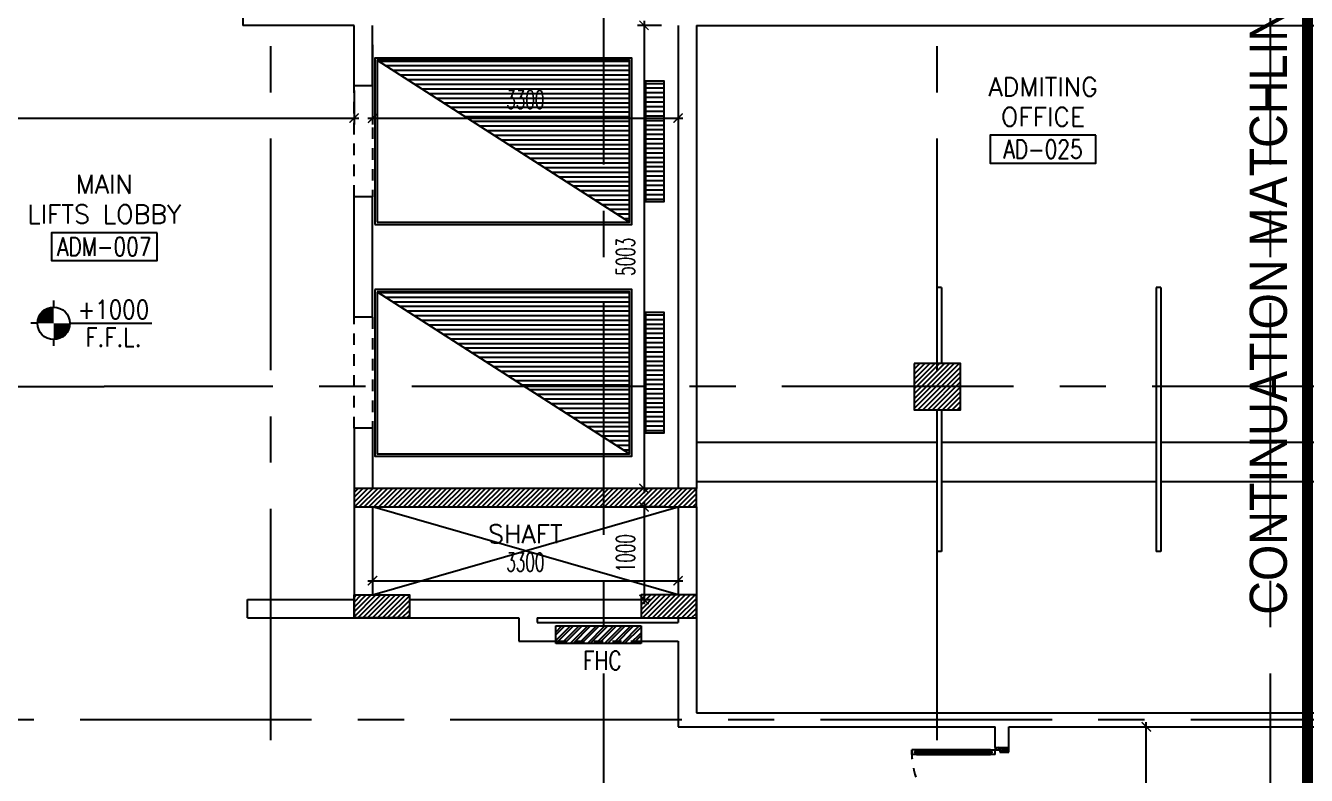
# Model space of a CAD drawing. Extents: x 417866.9 to 417960.2, y 43448 to 43538.2.
# Drawn here: x 417888.85 to 417902.68, y 43484.27 to 43492.37 of the extents above; entities that cross this region are included whole.
import ezdxf
from ezdxf.enums import TextEntityAlignment as Align

# ---------------------------------------------------------------- set-up
doc = ezdxf.new("R2010")
doc.units = 0
doc.header["$MEASUREMENT"] = 0
doc.header["$PDMODE"] = 3
doc.header["$PDSIZE"] = 0.1
for name, pattern in [('CENTER2', [1.125, 0.75, -0.125, 0.125, -0.125]), ('CENTERX2', [4, 2.5, -0.5, 0.5, -0.5]), ('HIDDEN', [0.375, 0.25, -0.125]), ('HIDDEN2', [0.1875, 0.125, -0.0625])]:
    doc.linetypes.add(name, pattern=pattern)
doc.layers.get('0').update_dxf_attribs({"linetype": 'CONTINUOUS'})
doc.layers.get('DEFPOINTS').update_dxf_attribs({"linetype": 'CONTINUOUS'})
for name, color, linetype in [('AXES', 11, 'CENTERX2'), ('COL', 2, 'CONTINUOUS'), ('DIM', 4, 'CONTINUOUS'), ('DOOR', 4, 'CONTINUOUS'), ('EJ', 8, 'CONTINUOUS'), ('ELEV', 2, 'CONTINUOUS'), ('FHC', 2, 'CONTINUOUS'), ('HAT', 8, 'CONTINUOUS'), ('HIDDEN', 9, 'HIDDEN2'), ('LEV-PL', 4, 'CONTINUOUS'), ('LIFTS', 4, 'CONTINUOUS'), ('PART', 9, 'CONTINUOUS'), ('RM-BOX', 11, 'CONTINUOUS'), ('RM-NAME', 11, 'CONTINUOUS'), ('RM-NO', 11, 'CONTINUOUS'), ('SHAFT', 7, 'CONTINUOUS'), ('TXT1', 2, 'CONTINUOUS'), ('WALL', 2, 'CONTINUOUS')]:
    doc.layers.add(name, color=color, linetype=linetype)
doc.layers.get('EJ').off()
doc.styles.add('ROMANS', font='ROMANS.shx', dxfattribs={"width": 0.6})
doc.styles.add('S', font='ROMANS.SHX')
doc.styles.add('TTXT', font='swisse.ttf', dxfattribs={"width": 0.6})
doc.dimstyles.new('STANDARD in', dxfattribs={"dimtxt": 0.2, "dimasz": 0.1, "dimexe": 0.07, "dimexo": 0.05, "dimgap": 0.1, "dimtad": 1, "dimdec": 0, "dimlfac": 1000, "dimzin": 0, "dimdsep": 46, "dimtxsty": 'ROMANS', "dimblk": 'ARCHTICK', "dimcen": 0.05, "dimdle": 0.05, "dimclrd": 4, "dimclre": 4, "dimclrt": 2, "dimadec": 0, "dimazin": 0, "dimtfac": 1, "dimtdec": 0, "dimtmove": 2, "dimatfit": 3, "dimldrblk": 'ARCHTICK', "dimfxl": 0, "dimtolj": 1, "dimtzin": 0, "dimarcsym": 0})

# ---------------------------------------------------------------- blocks, each defined once
blk = doc.blocks.new('*X45')
at = {"color": 0}
for p, q in [((503899, 131750), (506612, 131750)), ((503977, 131700), (506612, 131700)), ((504055, 131650), (506612, 131650)), ((504132, 131600), (506612, 131600)), ((504210, 131550), (506612, 131550)), ((504288, 131500), (506612, 131500)), ((504366, 131450), (506612, 131450)), ((504444, 131400), (506612, 131400)), ((504522, 131350), (506612, 131350)), ((504600, 131300), (506612, 131300)), ((504677, 131250), (506612, 131250)), ((504755, 131200), (506612, 131200)), ((504833, 131150), (506612, 131150)), ((504911, 131100), (506612, 131100)), ((504989, 131050), (506612, 131050)), ((505067, 131000), (506612, 131000)), ((505145, 130950), (506612, 130950)), ((505222, 130900), (506612, 130900)), ((505300, 130850), (506612, 130850)), ((505378, 130800), (506612, 130800)), ((505456, 130750), (506612, 130750)), ((505534, 130700), (506612, 130700)), ((505612, 130650), (506612, 130650)), ((505690, 130600), (506612, 130600)), ((505767, 130550), (506612, 130550)), ((505845, 130500), (506612, 130500)), ((505923, 130450), (506612, 130450)), ((506001, 130400), (506612, 130400)), ((506079, 130350), (506612, 130350)), ((506157, 130300), (506612, 130300)), ((506235, 130250), (506612, 130250)), ((506312, 130200), (506612, 130200)), ((506390, 130150), (506612, 130150)), ((506468, 130100), (506612, 130100)), ((506546, 130050), (506612, 130050))]:
    blk.add_line(p, q, dxfattribs=at)
blk = doc.blocks.new('*X78')
at = {"color": 0}
for p, q in [((197839, 31209), (198041, 31411)), ((197839, 31262), (197988, 31411)), ((197839, 31315), (197935, 31411)), ((197839, 31368), (197882, 31411)), ((197894, 31211), (198094, 31411)), ((197947, 31211), (198147, 31411)), ((198000, 31211), (198200, 31411)), ((198053, 31211), (198253, 31411)), ((198106, 31211), (198306, 31411)), ((198159, 31211), (198359, 31411)), ((198212, 31211), (198412, 31411)), ((198265, 31211), (198465, 31411)), ((198318, 31211), (198518, 31411)), ((198371, 31211), (198571, 31411)), ((198424, 31211), (198624, 31411)), ((198477, 31211), (198677, 31411)), ((198530, 31211), (198730, 31411)), ((198583, 31211), (198783, 31411)), ((198636, 31211), (198836, 31411)), ((198689, 31211), (198889, 31411)), ((198742, 31211), (198942, 31411)), ((198795, 31211), (198995, 31411)), ((198848, 31211), (199048, 31411)), ((198901, 31211), (199101, 31411)), ((198954, 31211), (199154, 31411)), ((199007, 31211), (199207, 31411)), ((199060, 31211), (199260, 31411)), ((199114, 31211), (199314, 31411)), ((199167, 31211), (199367, 31411)), ((199220, 31211), (199420, 31411)), ((199273, 31211), (199473, 31411)), ((199326, 31211), (199526, 31411)), ((199379, 31211), (199579, 31411)), ((199432, 31211), (199632, 31411)), ((199485, 31211), (199685, 31411)), ((199538, 31211), (199738, 31411)), ((199591, 31211), (199791, 31411)), ((199644, 31211), (199844, 31411)), ((199697, 31211), (199897, 31411)), ((199750, 31211), (199950, 31411)), ((199803, 31211), (200003, 31411)), ((199856, 31211), (200056, 31411)), ((199909, 31211), (200109, 31411)), ((199962, 31211), (200162, 31411)), ((200015, 31211), (200215, 31411)), ((200068, 31211), (200268, 31411)), ((200121, 31211), (200321, 31411)), ((200174, 31211), (200374, 31411)), ((200227, 31211), (200427, 31411)), ((200280, 31211), (200480, 31411)), ((200333, 31211), (200533, 31411)), ((200386, 31211), (200586, 31411)), ((200439, 31211), (200639, 31411)), ((200492, 31211), (200692, 31411)), ((200545, 31211), (200745, 31411)), ((200598, 31211), (200798, 31411)), ((200651, 31211), (200851, 31411)), ((200704, 31211), (200904, 31411)), ((200758, 31211), (200958, 31411)), ((200811, 31211), (201011, 31411)), ((200864, 31211), (201064, 31411)), ((200917, 31211), (201117, 31411)), ((200970, 31211), (201170, 31411)), ((201023, 31211), (201223, 31411)), ((201076, 31211), (201276, 31411)), ((201129, 31211), (201329, 31411)), ((201182, 31211), (201382, 31411)), ((201235, 31211), (201435, 31411)), ((201288, 31211), (201488, 31411)), ((201341, 31211), (201539, 31409)), ((201394, 31211), (201539, 31356)), ((201447, 31211), (201539, 31303)), ((201500, 31211), (201539, 31250))]:
    blk.add_line(p, q, dxfattribs=at)
blk = doc.blocks.new('LEV1')
at = {"layer": 'LEV-PL'}
for p, q in [((0, 245), (0, 175)), ((-175, 0), (-245, 0)), ((175, 0), (1061, 0)), ((0, -175), (0, -245))]:
    blk.add_line(p, q, dxfattribs=at)
at = {"layer": 'LEV-PL', "const_width": 175}
for points in [[(-88, 0, -0.414214), (0, 88, -1)], [(88, 0, -0.414214), (0, -88, -1)]]:
    blk.add_lwpolyline(points, format="xyb", dxfattribs=at)
at = {"layer": 'LEV-PL'}
blk.add_circle((0, 0), 175, dxfattribs=at)
at = {"layer": 'LEV-PL', "color": 4, "style": 'S', "width": 0.85}
for tag, p in [('+0000', (646, 50)), ('F.F.L.', (646, -250))]:
    blk.add_attdef(tag, text='', height=200, dxfattribs=at).set_placement(p, align=Align.CENTER)
blk = doc.blocks.new('*X44')
at = {"color": 0}
for p, q in [((140176, 227700), (140376, 227700)), ((140176, 227650), (140376, 227650)), ((140176, 227600), (140376, 227600)), ((140176, 227550), (140376, 227550)), ((140176, 227500), (140376, 227500)), ((140176, 227450), (140376, 227450)), ((140176, 227400), (140376, 227400)), ((140176, 227350), (140376, 227350)), ((140176, 227300), (140376, 227300)), ((140176, 227250), (140376, 227250)), ((140176, 227200), (140376, 227200)), ((140176, 227150), (140376, 227150)), ((140176, 227100), (140376, 227100)), ((140176, 227050), (140376, 227050)), ((140176, 227000), (140376, 227000)), ((140176, 226950), (140376, 226950)), ((140176, 226900), (140376, 226900)), ((140176, 226850), (140376, 226850)), ((140176, 226800), (140376, 226800)), ((140176, 226750), (140376, 226750)), ((140176, 226700), (140376, 226700)), ((140176, 226650), (140376, 226650)), ((140176, 226600), (140376, 226600)), ((140176, 226550), (140376, 226550)), ((140176, 226500), (140376, 226500)), ((140176, 226450), (140376, 226450))]:
    blk.add_line(p, q, dxfattribs=at)
blk = doc.blocks.new('A$C272A55A0')
at = {"layer": 'DOOR', "color": 0, "linetype": 'ByBlock'}
for p, q in [((0, 900), (0, 1050)), ((50, 1050), (0, 1050)), ((50, 950), (50, 1050)), ((1750, 950), (1750, 1050)), ((1750, 1050), (1800, 1050)), ((1800, 1050), (1800, 900)), ((0, 900), (25, 900)), ((25, 950), (50, 950)), ((25, 900), (25, 950)), ((75, 900), (25, 900)), ((25, 850), (25, 900)), ((42, 850), (25, 850)), ((58, 870), (42, 870)), ((42, 870), (42, 850)), ((58, 850), (58, 870)), ((75, 850), (58, 850)), ((75, 900), (75, 850)), ((1725, 900), (1775, 900)), ((1725, 900), (1725, 850)), ((1725, 850), (1742, 850)), ((1742, 870), (1758, 870)), ((1742, 850), (1742, 870)), ((1775, 950), (1750, 950)), ((1758, 870), (1758, 850)), ((1758, 850), (1775, 850)), ((1775, 900), (1775, 950)), ((1800, 900), (1775, 900)), ((1775, 850), (1775, 900)), ((1718, 160), (1709, 160)), ((1709, 95), (1709, 160)), ((1725, 173), (1718, 173)), ((1718, 173), (1718, 83)), ((1718, 95), (1718, 160)), ((1775, 173), (1782, 173)), ((1782, 173), (1782, 83)), ((1782, 160), (1791, 160)), ((1782, 95), (1782, 160)), ((1791, 95), (1791, 160)), ((25, 50), (42, 50)), ((25, 50), (25, 0)), ((25, 0), (75, 0)), ((75, 0), (25, 0)), ((42, 50), (42, 30)), ((42, 30), (58, 30)), ((58, 50), (75, 50)), ((58, 50), (58, 30)), ((75, 50), (75, 0)), ((1718, 95), (1709, 95)), ((1725, 83), (1718, 83)), ((1742, 50), (1725, 50)), ((1725, 50), (1725, 0)), ((1775, 0), (1725, 0)), ((1725, 0), (1775, 0)), ((1742, 50), (1742, 30)), ((1758, 30), (1742, 30)), ((1775, 50), (1758, 50)), ((1758, 50), (1758, 30)), ((1775, 83), (1782, 83)), ((1775, 50), (1775, 0)), ((1782, 95), (1791, 95))]:
    blk.add_line(p, q, dxfattribs=at)
at = {"layer": 'DOOR', "color": 9, "linetype": 'ByBlock'}
for p, q in [((50, 1050), (0, 1010)), ((50, 1050), (0, 937)), ((50, 1050), (37, 950)), ((1750, 1050), (1800, 1010)), ((1750, 1050), (1800, 937)), ((1750, 1050), (1763, 950))]:
    blk.add_line(p, q, dxfattribs=at)
at = {"layer": 'DOOR', "linetype": 'ByBlock'}
for p, q in [((25, 850), (25, 50)), ((42, 850), (42, 50)), ((58, 850), (58, 50)), ((75, 50), (75, 850)), ((1725, 50), (1725, 850)), ((1742, 850), (1742, 50)), ((1758, 850), (1758, 50)), ((1775, 850), (1775, 50))]:
    blk.add_line(p, q, dxfattribs=at)
at = {"layer": 'DOOR', "color": 0, "linetype": 'ByBlock'}
for centre in [(1676, 128), (1824, 128)]:
    blk.add_circle(centre, 32.4, dxfattribs=at)
at = {"layer": 'DOOR', "color": 9, "linetype": 'ByBlock'}
for centre, radius, start, end in [((50, 1050), 54.4, 203.2074, 270), ((50, 1050), 74.4, 227.7764, 270), ((50, 1050), 94.4, 238.0182, 270), ((50, 1050), 34.4, 180, 270), ((50, 1050), 14.4, 180, 270), ((1750, 1050), 14.4, 270, 0), ((1750, 1050), 34.4, 270, 0), ((1750, 1050), 54.4, 270, 336.7926), ((1750, 1050), 74.4, 270, 312.2236), ((1750, 1050), 94.4, 270, 301.9818), ((50, 1050), 114, 244.0838, 257.3774), ((50, 1050), 134, 248.1598, 259.28), ((50, 1050), 154, 251.1053, 256.2858), ((1750, 1050), 114, 282.6226, 295.9162), ((1750, 1050), 134, 280.72, 291.8402), ((1750, 1050), 154, 283.7142, 288.8947)]:
    blk.add_arc(centre, radius, start, end, dxfattribs=at)
at = {"layer": 'DOOR', "linetype": 'HIDDEN', "ltscale": 0.5}
for centre, start, end in [((50, 851), 268.3174, 3.2965), ((1750, 851), 176.7035, 271.6826)]:
    blk.add_arc(centre, 851, start, end, dxfattribs=at)
at = {"layer": 'WALL', "linetype": 'ByBlock'}
blk.add_line((1800, 900), (1800, 1050), dxfattribs=at)
blk = doc.blocks.new('RM2')
at = {"layer": 'RM-NAME', "style": 'ROMANS'}
blk.add_text('SHAFT', height=200, dxfattribs=at).set_placement((0, 0), align=Align.MIDDLE)
blk = doc.blocks.new('COL50')
at = {"layer": 'COL'}
blk.add_lwpolyline([(-250, 250), (-250, -250), (250, -250), (250, 250)], close=True, dxfattribs=at)
blk = doc.blocks.new('*X77')
at = {"color": 0}
for p, q in [((203889, 32274), (204376, 32761)), ((203889, 32327), (204323, 32761)), ((203889, 32380), (204270, 32761)), ((203889, 32433), (204217, 32761)), ((203889, 32486), (204164, 32761)), ((203889, 32539), (204111, 32761)), ((203889, 32592), (204058, 32761)), ((203889, 32645), (204005, 32761)), ((203889, 32698), (203952, 32761)), ((203889, 32751), (203899, 32761)), ((203929, 32261), (204389, 32721)), ((203982, 32261), (204389, 32668)), ((204035, 32261), (204389, 32615)), ((204088, 32261), (204389, 32562)), ((204141, 32261), (204389, 32509)), ((204194, 32261), (204389, 32456)), ((204247, 32261), (204389, 32403)), ((204300, 32261), (204389, 32349)), ((204353, 32261), (204389, 32296))]:
    blk.add_line(p, q, dxfattribs=at)
blk = doc.blocks.new('RM1')
at = {"layer": 'RM-BOX'}
blk.add_lwpolyline([(570, -200), (-570, -200), (-570, -500), (570, -500)], close=True, dxfattribs=at)
at = {"layer": 'RM-NAME', "style": 'ROMANS'}
for tag, p in [('ROOMNAME1', (0, 324)), ('ROOMNAME2', (0, 0))]:
    blk.add_attdef(tag, text='', height=200, dxfattribs=at).set_placement(p, align=Align.MIDDLE)
at = {"layer": 'RM-NO', "style": 'ROMANS', "width": 0.8}
blk.add_attdef('ROOMNO', text='', height=200, dxfattribs=at).set_placement((0, -350), align=Align.MIDDLE)
blk = doc.blocks.new('_ARCHTICK')
at = {"color": 0, "linetype": 'ByBlock', "const_width": 0.15}
blk.add_lwpolyline([(-0.5, -0.5), (0.5, 0.5)], dxfattribs=at)
blk = doc.blocks.new('*D194')
at = {"layer": 'DEFPOINTS', "color": 0}
for p in [(417900.154, 43484.799), (417900.955, 43484.799), (417900.154, 43482.549)]:
    blk.add_point(p, dxfattribs=at)
at = {"layer": 'DIM', "color": 4, "lineweight": -2}
for p, q in [((417900.955, 43482.499), (417900.955, 43484.849)), ((417900.204, 43484.799), (417901.025, 43484.799)), ((417900.204, 43482.549), (417901.025, 43482.549))]:
    blk.add_line(p, q, dxfattribs=at)
at = {"layer": 'DIM', "color": 4, "lineweight": -2, "xscale": 0.1, "yscale": 0.1, "zscale": 0.1}
for p, rotation in [((417900.955, 43484.799), 90), ((417900.955, 43482.549), 270)]:
    blk.add_blockref('_ARCHTICK', p, dxfattribs=dict(at, rotation=rotation))
at = {"layer": 'DIM', "color": 2, "insert": (417900.755, 43483.674), "char_height": 0.2, "attachment_point": 5, "rotation": 90, "style": 'ROMANS'}
blk.add_mtext('\\A1;2250', dxfattribs=at)
blk = doc.blocks.new('*D199')
at = {"layer": 'DEFPOINTS', "color": 0}
for p in [(417883.497, 43492.186), (417892.397, 43491.724), (417892.397, 43491.375)]:
    blk.add_point(p, dxfattribs=at)
at = {"layer": 'DIM', "color": 4, "lineweight": -2}
for p, q in [((417883.497, 43492.136), (417883.497, 43491.305)), ((417892.397, 43491.674), (417892.397, 43491.305)), ((417883.447, 43491.375), (417892.447, 43491.375))]:
    blk.add_line(p, q, dxfattribs=at)
at = {"layer": 'DIM', "color": 4, "lineweight": -2, "xscale": 0.1, "yscale": 0.1, "zscale": 0.1, "rotation": 180}
blk.add_blockref('_ARCHTICK', (417883.497, 43491.375), dxfattribs=at)
at = {"layer": 'DIM', "color": 4, "lineweight": -2, "xscale": 0.1, "yscale": 0.1, "zscale": 0.1}
blk.add_blockref('_ARCHTICK', (417892.397, 43491.375), dxfattribs=at)
at = {"layer": 'DIM', "color": 2, "insert": (417887.947, 43491.575), "char_height": 0.2, "attachment_point": 5, "style": 'ROMANS'}
blk.add_mtext('\\A1;8900', dxfattribs=at)
blk = doc.blocks.new('*D200')
at = {"layer": 'DEFPOINTS', "color": 0}
for p in [(417892.597, 43492.218), (417895.897, 43492.218), (417895.897, 43491.375)]:
    blk.add_point(p, dxfattribs=at)
at = {"layer": 'DIM', "color": 4, "lineweight": -2}
for p, q in [((417892.597, 43492.168), (417892.597, 43491.305)), ((417895.897, 43492.168), (417895.897, 43491.305)), ((417892.547, 43491.375), (417895.947, 43491.375))]:
    blk.add_line(p, q, dxfattribs=at)
at = {"layer": 'DIM', "color": 4, "lineweight": -2, "xscale": 0.1, "yscale": 0.1, "zscale": 0.1, "rotation": 180}
blk.add_blockref('_ARCHTICK', (417892.597, 43491.375), dxfattribs=at)
at = {"layer": 'DIM', "color": 4, "lineweight": -2, "xscale": 0.1, "yscale": 0.1, "zscale": 0.1}
blk.add_blockref('_ARCHTICK', (417895.897, 43491.375), dxfattribs=at)
at = {"layer": 'DIM', "color": 2, "insert": (417894.247, 43491.575), "char_height": 0.2, "attachment_point": 5, "style": 'ROMANS'}
blk.add_mtext('\\A1;3300', dxfattribs=at)
blk = doc.blocks.new('*D201')
at = {"layer": 'DEFPOINTS', "color": 0}
for p in [(417895.767, 43492.377), (417895.529, 43487.374), (417895.781, 43487.374)]:
    blk.add_point(p, dxfattribs=at)
at = {"layer": 'DIM', "color": 4, "lineweight": -2}
for p, q in [((417895.717, 43492.377), (417895.459, 43492.377)), ((417895.529, 43492.427), (417895.529, 43487.324)), ((417895.731, 43487.374), (417895.459, 43487.374))]:
    blk.add_line(p, q, dxfattribs=at)
at = {"layer": 'DIM', "color": 4, "lineweight": -2, "xscale": 0.1, "yscale": 0.1, "zscale": 0.1}
for p, rotation in [((417895.529, 43492.377), 90), ((417895.529, 43487.374), 270)]:
    blk.add_blockref('_ARCHTICK', p, dxfattribs=dict(at, rotation=rotation))
at = {"layer": 'DIM', "color": 2, "insert": (417895.329, 43489.876), "char_height": 0.2, "attachment_point": 5, "rotation": 90, "style": 'ROMANS'}
blk.add_mtext('\\A1;5003', dxfattribs=at)
blk = doc.blocks.new('*D202')
at = {"layer": 'DEFPOINTS', "color": 0}
for p in [(417895.793, 43487.174), (417895.383, 43486.174), (417895.529, 43486.174)]:
    blk.add_point(p, dxfattribs=at)
at = {"layer": 'DIM', "color": 4, "lineweight": -2}
for p, q in [((417895.529, 43487.224), (417895.529, 43486.124)), ((417895.743, 43487.174), (417895.459, 43487.174)), ((417895.433, 43486.174), (417895.599, 43486.174))]:
    blk.add_line(p, q, dxfattribs=at)
at = {"layer": 'DIM', "color": 4, "lineweight": -2, "xscale": 0.1, "yscale": 0.1, "zscale": 0.1}
for p, rotation in [((417895.529, 43487.174), 90), ((417895.529, 43486.174), 270)]:
    blk.add_blockref('_ARCHTICK', p, dxfattribs=dict(at, rotation=rotation))
at = {"layer": 'DIM', "color": 2, "insert": (417895.329, 43486.674), "char_height": 0.2, "attachment_point": 5, "rotation": 90, "style": 'ROMANS'}
blk.add_mtext('\\A1;1000', dxfattribs=at)
blk = doc.blocks.new('*D203')
at = {"layer": 'DEFPOINTS', "color": 0}
for p in [(417892.597, 43486.561), (417895.897, 43486.561), (417895.897, 43486.377)]:
    blk.add_point(p, dxfattribs=at)
at = {"layer": 'DIM', "color": 4, "lineweight": -2}
for p, q in [((417892.597, 43486.511), (417892.597, 43486.307)), ((417895.897, 43486.511), (417895.897, 43486.307)), ((417892.547, 43486.377), (417895.947, 43486.377))]:
    blk.add_line(p, q, dxfattribs=at)
at = {"layer": 'DIM', "color": 4, "lineweight": -2, "xscale": 0.1, "yscale": 0.1, "zscale": 0.1, "rotation": 180}
blk.add_blockref('_ARCHTICK', (417892.597, 43486.377), dxfattribs=at)
at = {"layer": 'DIM', "color": 4, "lineweight": -2, "xscale": 0.1, "yscale": 0.1, "zscale": 0.1}
blk.add_blockref('_ARCHTICK', (417895.897, 43486.377), dxfattribs=at)
at = {"layer": 'DIM', "color": 2, "insert": (417894.247, 43486.577), "char_height": 0.2, "attachment_point": 5, "style": 'ROMANS'}
blk.add_mtext('\\A1;3300', dxfattribs=at)

msp = doc.modelspace()

# ---------------------------------------------------------------- hatches: boundary and pattern name
at = {"layer": 'FHC', "linetype": 'ByBlock', "ltscale": 0.3}
h = msp.add_hatch(dxfattribs=at)
h.set_pattern_fill('ANSI32', color=11, scale=175, style=0)
h.set_pattern_definition([(44.999998, (417662.380424, 43454.64832), (-0.046403885, 0.046403882), []), (44.999998, (417662.41136, 43454.64832), (-0.046403885, 0.046403882), [])])
h.paths.add_polyline_path([(417895.4966, 43485.6993), (417895.4966, 43485.8893), (417894.5766, 43485.8893), (417894.5766, 43485.6993)])
h.paths.add_polyline_path([(417894.364, 43485.2782), (417894.364, 43485.699), (417894.6265, 43485.699), (417894.6265, 43485.2782)], flags=9)
at = {"layer": 'HAT'}
h = msp.add_hatch(dxfattribs=at)
h.set_pattern_fill('ANSI31', color=256, scale=0.3, style=0)
h.set_pattern_definition([(45, (417480.111385, 43455.963322), (-0.0265165043, 0.0265165043), [])])
h.paths.add_polyline_path([(417892.9966, 43486.2229), (417892.3966, 43486.2229), (417892.3966, 43485.9743), (417892.9966, 43485.9743)])
h.paths.add_polyline_path([(417896.0966, 43486.2229), (417895.4966, 43486.2229), (417895.4966, 43485.9743), (417896.0966, 43485.9743)])

# ---------------------------------------------------------------- linework, layer by layer
at = {"layer": 'AXES'}
for p, q in [((417891.4966, 43448.6529), (417891.4966, 43537.5491)), ((417898.6966, 43448.6529), (417898.6966, 43537.5491)), ((417895.0966, 43466.8743), (417895.0966, 43525.6943)), ((417902.2966, 43466.8743), (417902.2966, 43525.6943)), ((417867.6171, 43488.4743), (417889.6966, 43488.4743)), ((417959.5194, 43488.4743), (417889.6966, 43488.4743)), ((417947.9366, 43484.8743), (417873.4766, 43484.8743))]:
    msp.add_line(p, q, dxfattribs=at)
at = {"layer": 'COL', "color": 2, "linetype": 'ByBlock'}
for p, q in [((417892.3966, 43486.2257), (417892.3966, 43485.9743)), ((417896.0966, 43486.2257), (417896.0966, 43485.9743))]:
    msp.add_line(p, q, dxfattribs=at)
at = {"layer": 'COL'}
msp.add_lwpolyline([(417892.3966, 43487.3743), (417892.3966, 43487.1743), (417896.0966, 43487.1743), (417896.0966, 43487.3743)], close=True, dxfattribs=at)
at = {"layer": 'COL', "color": 2, "linetype": 'ByBlock'}
for points in [[(417892.3966, 43486.2243), (417892.9966, 43486.2243), (417892.9966, 43485.9743), (417892.3966, 43485.9743)], [(417896.0966, 43486.2243), (417895.4966, 43486.2243), (417895.4966, 43485.9743), (417896.0966, 43485.9743)]]:
    msp.add_lwpolyline(points, close=True, dxfattribs=at)
at = {"layer": 'ELEV', "linetype": 'CENTER2', "const_width": 0.12}
msp.add_lwpolyline([(417902.697, 43464.6371), (417902.697, 43528.0943)], dxfattribs=at)
at = {"layer": 'FHC', "linetype": 'ByBlock', "ltscale": 0.3}
for p, q in [((417894.5766, 43485.8893), (417895.4966, 43485.8893)), ((417894.5766, 43485.6993), (417894.5766, 43485.8893)), ((417895.4966, 43485.8893), (417895.4966, 43485.6993)), ((417895.4966, 43485.6993), (417894.5766, 43485.6993))]:
    msp.add_line(p, q, dxfattribs=at)
at = {"layer": 'FHC', "color": 250, "linetype": 'HIDDEN', "ltscale": 0.25}
msp.add_line((417894.5868, 43485.7227), (417895.4888, 43485.7227), dxfattribs=at)
at = {"layer": 'HIDDEN'}
for p, q in [((417892.3966, 43490.5243), (417892.3966, 43491.7243)), ((417892.5966, 43491.7243), (417892.5966, 43490.5243)), ((417892.3966, 43488.0243), (417892.3966, 43489.2243)), ((417892.5966, 43489.2243), (417892.5966, 43488.0243))]:
    msp.add_line(p, q, dxfattribs=at)
at = {"layer": 'LIFTS'}
for p, q in [((417892.6466, 43491.9993), (417895.3716, 43490.2493)), ((417892.6466, 43489.4993), (417895.3716, 43487.7493))]:
    msp.add_line(p, q, dxfattribs=at)
for points in [[(417892.6216, 43490.2243), (417895.3966, 43490.2243), (417895.3966, 43492.0243), (417892.6216, 43492.0243)], [(417892.6466, 43490.2493), (417895.3716, 43490.2493), (417895.3716, 43491.9993), (417892.6466, 43491.9993)], [(417895.5466, 43490.4743), (417895.7466, 43490.4743), (417895.7466, 43491.7743), (417895.5466, 43491.7743)], [(417892.6216, 43489.5243), (417892.6216, 43487.7243), (417895.3966, 43487.7243), (417895.3966, 43489.5243)], [(417892.6466, 43489.4993), (417892.6466, 43487.7493), (417895.3716, 43487.7493), (417895.3716, 43489.4993)], [(417895.5466, 43487.9743), (417895.7466, 43487.9743), (417895.7466, 43489.2743), (417895.5466, 43489.2743)]]:
    msp.add_lwpolyline(points, close=True, dxfattribs=at)
at = {"layer": 'PART'}
for p, q in [((417898.6908, 43489.5436), (417898.6908, 43488.7243)), ((417898.7408, 43489.5436), (417898.6908, 43489.5436)), ((417898.7408, 43489.5436), (417898.7408, 43488.7243)), ((417901.0623, 43489.5436), (417901.0623, 43486.6937)), ((417901.1123, 43489.5436), (417901.0623, 43489.5436)), ((417901.1123, 43489.5436), (417901.1123, 43486.6937)), ((417898.6908, 43488.2243), (417898.6908, 43486.6937)), ((417898.7408, 43488.2243), (417898.7408, 43486.6937)), ((417896.0966, 43487.8743), (417898.6908, 43487.8743)), ((417898.7408, 43487.8743), (417901.0623, 43487.8743)), ((417901.1123, 43487.8743), (417903.6466, 43487.8743)), ((417896.0966, 43487.4493), (417898.6908, 43487.4493)), ((417898.7408, 43487.4493), (417901.0623, 43487.4493)), ((417901.1123, 43487.4493), (417903.6466, 43487.4493)), ((417898.7408, 43486.6937), (417898.6908, 43486.6937)), ((417901.1123, 43486.6937), (417901.0623, 43486.6937))]:
    msp.add_line(p, q, dxfattribs=at)
at = {"layer": 'SHAFT'}
for p, q in [((417895.8966, 43486.2243), (417892.5966, 43487.1743)), ((417892.5966, 43486.2243), (417895.8966, 43487.1743))]:
    msp.add_line(p, q, dxfattribs=at)
at = {"layer": 'WALL'}
for p, q in [((417891.1966, 43492.7243), (417891.1966, 43492.3743)), ((417892.3966, 43492.3743), (417891.1966, 43492.3743)), ((417892.3966, 43491.7243), (417892.3966, 43492.3743)), ((417892.5966, 43491.7243), (417892.5966, 43492.3743)), ((417895.8966, 43492.3743), (417895.8966, 43487.3743)), ((417896.0966, 43492.3743), (417896.0966, 43487.3743)), ((417896.0966, 43492.3743), (417903.6466, 43492.3743)), ((417892.5966, 43491.7243), (417892.3966, 43491.7243)), ((417892.5966, 43490.5243), (417892.3966, 43490.5243)), ((417892.3966, 43489.2243), (417892.3966, 43490.5243)), ((417892.5966, 43489.2243), (417892.5966, 43490.5243)), ((417892.5966, 43489.2243), (417892.3966, 43489.2243)), ((417892.5966, 43488.0243), (417892.3966, 43488.0243)), ((417892.3966, 43488.0243), (417892.3966, 43487.3743)), ((417892.5966, 43488.0243), (417892.5966, 43487.3743)), ((417892.3966, 43487.1743), (417892.3966, 43486.1743)), ((417892.5966, 43487.1743), (417892.5966, 43486.2243)), ((417895.8966, 43487.1743), (417895.8966, 43486.2243)), ((417896.0966, 43487.1743), (417896.0966, 43484.9493)), ((417896.0966, 43486.4493), (417896.0966, 43484.9493)), ((417891.2466, 43485.9743), (417891.2466, 43486.1743)), ((417891.2466, 43486.1743), (417892.3966, 43486.1743)), ((417891.2466, 43486.1743), (417892.0966, 43486.1743)), ((417891.2466, 43485.9743), (417891.2466, 43486.1743)), ((417892.9966, 43486.1743), (417895.4966, 43486.1743)), ((417891.2466, 43485.9743), (417894.1766, 43485.9743)), ((417894.1766, 43485.9743), (417894.1766, 43485.7243)), ((417894.3766, 43485.9743), (417894.3766, 43485.9243)), ((417894.3766, 43485.9743), (417895.8966, 43485.9743)), ((417895.8966, 43485.9743), (417895.8966, 43485.9243)), ((417894.3766, 43485.9243), (417895.8966, 43485.9243)), ((417894.1766, 43485.7243), (417894.5766, 43485.7243)), ((417895.4966, 43485.7243), (417895.8966, 43485.7243)), ((417895.8966, 43485.7243), (417895.8966, 43484.7993)), ((417896.0966, 43484.9493), (417904.5966, 43484.9493)), ((417895.8966, 43484.7993), (417899.3216, 43484.7993)), ((417899.3216, 43484.5743), (417899.3216, 43484.7993)), ((417899.4716, 43484.7993), (417904.5966, 43484.7993)), ((417899.4716, 43484.5743), (417899.4716, 43484.7993)), ((417899.3216, 43484.5743), (417899.4716, 43484.5743))]:
    msp.add_line(p, q, dxfattribs=at)

# ---------------------------------------------------------------- block references
at = {"layer": 'COL', "xscale": 0.001000000047497451, "yscale": 0.0009999999892897904, "zscale": 0.001}
msp.add_blockref('COL50', (417898.6966, 43488.4743), dxfattribs=at)
at = {"layer": 'DOOR', "color": 0, "xscale": 0.0009999999892897904, "yscale": 0.0009999999892897904, "zscale": 0.001, "rotation": 270}
msp.add_blockref('A$C272A55A0', (417898.4213, 43484.5743), dxfattribs=at)
at = {"layer": 'EJ', "xscale": 0.001000000047497451, "yscale": 0.0009999999892897904, "zscale": 0.001}
msp.add_blockref('RM2', (417894.2466, 43486.8812), dxfattribs=at)
at = {"layer": 'HAT', "xscale": 0.001000000047497451, "yscale": 0.0009999999892897904, "zscale": 0.001}
for name, p, values in [('RM1', (417899.8387, 43491.3894), {'ROOMNO': 'AD-025', 'ROOMNAME2': 'OFFICE', 'ROOMNAME1': 'ADMITING'}), ('RM1', (417889.6983, 43490.3368), {'ROOMNO': 'ADM-007', 'ROOMNAME2': 'LIFTS LOBBY', 'ROOMNAME1': 'MAIN'}), ('LEV1', (417889.1514, 43489.158), {'F.F.L.': 'F.F.L.', '+0000': '+1000'}), ('LEV1', (417889.1514, 43489.158), {'F.F.L.': 'F.F.L.', '+0000': '+1000'})]:
    msp.add_blockref(name, p, dxfattribs=at).add_auto_attribs(values)
for name in ['*X77', '*X78']:
    msp.add_blockref(name, (417694.5581, 43455.9633), dxfattribs=at)
at = {"layer": 'LIFTS', "color": 8, "xscale": 0.001000000047497451, "yscale": 0.0009999999892897904, "zscale": 0.001}
for name, p in [('*X45', (417388.7597, 43360.2416)), ('*X44', (417755.3701, 43264.0505)), ('*X45', (417388.7597, 43357.7416)), ('*X44', (417755.3701, 43261.5505))]:
    msp.add_blockref(name, p, dxfattribs=at)

# ---------------------------------------------------------------- texts
at = {"layer": 'FHC', "style": 'ROMANS', "width": 0.8}
msp.add_text('FHC', height=0.2, dxfattribs=at).set_placement((417894.8702, 43485.4151))
at = {"layer": 'TXT1', "color": 6, "style": 'TTXT', "width": 0.9}
msp.add_text('CONTINUATION MATCHLINE TO DRAWING NO. MH-AR-018', height=0.401182, rotation=90, dxfattribs=at).set_placement((417902.4734, 43486.0092))

# ---------------------------------------------------------------- dimensions: what is measured, and where the dimension line sits
at = {"layer": 'DIM'}
for base, p1, p2, picture, middle in [((417895.5288, 43487.3743), (417895.7669, 43492.3772), (417895.7808, 43487.3743), '*D201', (417895.3288, 43489.8758)), ((417895.5285, 43486.1743), (417895.7929, 43487.1743), (417895.3829, 43486.1743), '*D202', (417895.3285, 43486.6743)), ((417900.9552, 43484.7993), (417900.1542, 43482.5493), (417900.1542, 43484.7993), '*D194', (417900.7552, 43483.6743))]:
    dim = msp.add_linear_dim(base=base, p1=p1, p2=p2, angle=90, dimstyle='STANDARD in', dxfattribs=at)
    dim.commit()
    dim.dimension.update_dxf_attribs({"geometry": picture, "text_midpoint": middle})
for base, p1, p2, picture, middle in [((417892.3966, 43491.3746), (417883.4966, 43492.1857), (417892.3966, 43491.7243), '*D199', (417887.9466, 43491.5746)), ((417895.8966, 43491.3746), (417892.5966, 43492.2181), (417895.8966, 43492.2181), '*D200', (417894.2466, 43491.5746)), ((417895.8966, 43486.3768), (417892.5966, 43486.5606), (417895.8966, 43486.5606), '*D203', (417894.2466, 43486.5768))]:
    dim = msp.add_linear_dim(base=base, p1=p1, p2=p2, dimstyle='STANDARD in', dxfattribs=at)
    dim.commit()
    dim.dimension.update_dxf_attribs({"geometry": picture, "text_midpoint": middle})

doc.saveas('drawing.dxf')
